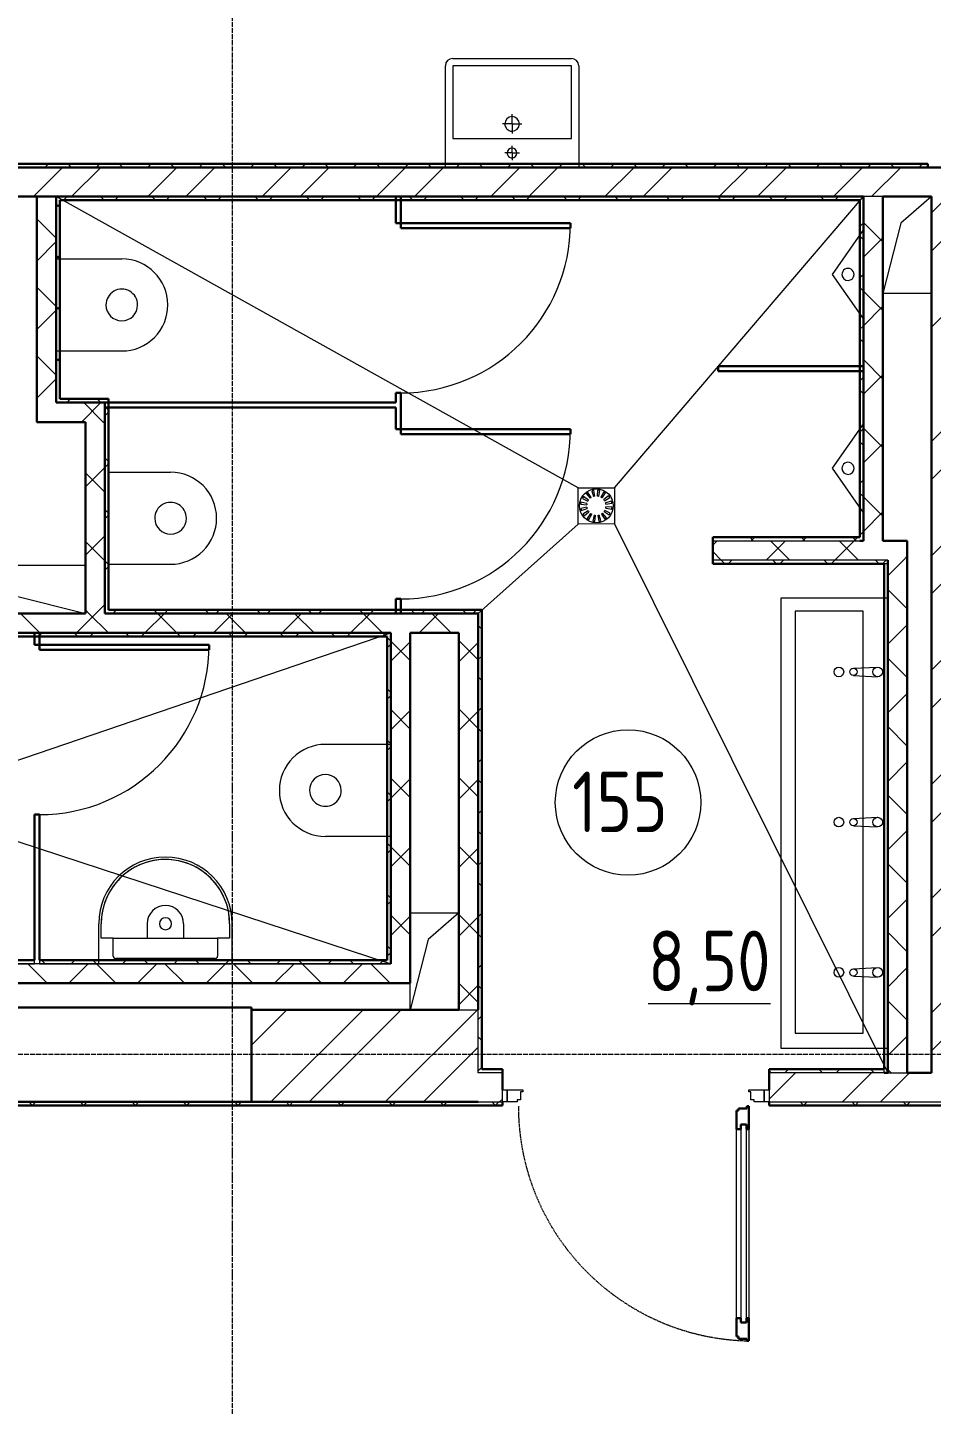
# Model space of a CAD drawing. Header units: millimetres. Extents: x -695119 to 412940, y -249585 to 622758.
# Drawn here: x 159020 to 162748, y -59814 to -54133 of the extents above; entities that cross this region are included whole.
import ezdxf

# ---------------------------------------------------------------- set-up
doc = ezdxf.new("R2010")
doc.units = ezdxf.units.MM
doc.linetypes.add('ADSK_Линия сетки', pattern=[25, 20, -2.5, 0, -2.5])
doc.linetypes.add('ADSK_Штриховая_ш2 п1_5', pattern=[4.5, 3, -1.5])
for name, color, linetype, lineweight in [('Двери', 8, 'Continuous', 9), ('Каркас_Импост', 8, 'Continuous', 9), ('Линии', 7, 'Continuous', 9), ('Марки помещений', 8, 'Continuous', 20), ('Монтажный зазор', 8, 'Continuous', 9), ('Оси', 252, 'Continuous', 9), ('Остекление', 8, 'Continuous', 9), ('Открывание', 8, 'ADSK_Штриховая_ш2 п1_5', 9), ('Панель', 252, 'Continuous', 30), ('Перекрытия', 7, 'Continuous', 18), ('Сантехнические приборы', 8, 'Continuous', 18), ('Стены разрез', 7, 'Continuous', 30), ('Стены штриховка', 7, 'Continuous', 9), ('Элементы узлов', 8, 'Continuous', 18)]:
    doc.layers.add(name, color=color, linetype=linetype, lineweight=lineweight)
doc.styles.add('GOST 2.304 type A_1', font='', dxfattribs={"height": 350})
doc.styles.get('GOST 2.304 type A_1').set_extended_font_data('GOST 2.304 type A')

# ---------------------------------------------------------------- blocks, each defined once
blk = doc.blocks.new('1 этаж')
at = {"color": 251, "lineweight": 18, "true_color": 0x636466}
for p, q in [((-12070.8, -136007.4), (-12197.4, -136116.9)), ((-12197.4, -136116.9), (-12270.8, -136407.4)), ((-12070.8, -136407.4), (-12270.8, -136407.4)), ((-15959.7, -137527.4), (-15560.8, -137527.4)), ((-15850.2, -137654), (-15560.8, -137727.1)), ((-14220.8, -138962.4), (-14020.8, -138962.4)), ((-14020.8, -138962.4), (-14147.4, -139071.9)), ((-14147.4, -139071.9), (-14220.8, -139362.4)), ((-14220.8, -139362.4), (-14220.8, -139252.4))]:
    blk.add_line(p, q, dxfattribs=at)
at = {"layer": 'Двери', "color": 251, "true_color": 0x636466}
for centre in [(-14259.7, -136117.4), (-14259.7, -136967.4), (-15750.8, -137857.4)]:
    blk.add_arc(centre, 700, 270, 0, dxfattribs=at)
at = {"layer": 'Каркас_Импост', "color": 251, "true_color": 0x636466}
for p, q in [((-13820.8, -139692.4), (-13756.8, -139692.4)), ((-13820.8, -139742.4), (-13820.8, -139692.4)), ((-13756.8, -139692.4), (-13756.8, -139700.4)), ((-12824.8, -139692.4), (-12760.8, -139692.4)), ((-12824.8, -139700.4), (-12824.8, -139692.4)), ((-12760.8, -139692.4), (-12760.8, -139742.4)), ((-13779.8, -139742.4), (-13820.8, -139742.4)), ((-13779.8, -139734.4), (-13779.8, -139742.4)), ((-13765.8, -139734.4), (-13779.8, -139734.4)), ((-13765.8, -139700.4), (-13765.8, -139734.4)), ((-13756.8, -139700.4), (-13765.8, -139700.4)), ((-12815.8, -139700.4), (-12824.8, -139700.4)), ((-12815.8, -139734.4), (-12815.8, -139700.4)), ((-12801.8, -139734.4), (-12815.8, -139734.4)), ((-12801.8, -139742.4), (-12801.8, -139734.4)), ((-12760.8, -139742.4), (-12801.8, -139742.4))]:
    blk.add_line(p, q, dxfattribs=at)
at = {"layer": 'Линии', "color": 251, "true_color": 0x636466}
for p, q in [((-13528.7, -137208.5), (-15680.8, -136007.4)), ((-13378.7, -137208.5), (-12350.8, -136007.4)), ((-13528.7, -137208.5), (-13378.7, -137208.5)), ((-13527.7, -137358.5), (-13528.7, -137208.5)), ((-13485.4, -137259.3), (-13506.2, -137245.3)), ((-13494.6, -137232.8), (-13478.4, -137251.9)), ((-13473.9, -137248.7), (-13487.7, -137227.9)), ((-13472.2, -137220.8), (-13464.6, -137244.6)), ((-13459.2, -137243.4), (-13464, -137218.9)), ((-13449.1, -137243.2), (-13447, -137218.2)), ((-13443.6, -137244.1), (-13438.7, -137219.6)), ((-13422.7, -137225.5), (-13434.2, -137247.8)), ((-13429.5, -137250.7), (-13415.6, -137230)), ((-13403.1, -137241.6), (-13422.1, -137257.7)), ((-13419, -137262.2), (-13398.1, -137248.4)), ((-13378.7, -137208.5), (-13377.7, -137357.4)), ((-13517.9, -137276.7), (-13493, -137278.8)), ((-13492.7, -137289), (-13517.3, -137293.8)), ((-13492, -137273.4), (-13516.6, -137268.4)), ((-13515.4, -137302), (-13491.5, -137294.4)), ((-13510.6, -137252.4), (-13488.4, -137263.9)), ((-13487.4, -137303.7), (-13508.3, -137317.5)), ((-13503.3, -137324.3), (-13484.3, -137308.2)), ((-13421, -137306.6), (-13400.2, -137320.6)), ((-13395.8, -137313.4), (-13418, -137302)), ((-13391, -137263.9), (-13414.9, -137271.5)), ((-13414.4, -137292.5), (-13389.8, -137297.5)), ((-13413.7, -137276.9), (-13389.1, -137272.1)), ((-13388.5, -137289.2), (-13413.4, -137287.1)), ((-13940.8, -137727.4), (-13527.7, -137358.5)), ((-13377.7, -137357.4), (-13527.7, -137358.5)), ((-13476.9, -137315.2), (-13490.9, -137335.9)), ((-13483.7, -137340.3), (-13472.2, -137318.1)), ((-13462.8, -137321.8), (-13467.7, -137346.3)), ((-13459.4, -137347.6), (-13457.3, -137322.7)), ((-13447.2, -137322.5), (-13442.4, -137347)), ((-13434.2, -137345.1), (-13441.8, -137321.3)), ((-13432.5, -137317.2), (-13418.7, -137338)), ((-13411.8, -137333.1), (-13428, -137314)), ((-13377.7, -137357.4), (-12250.8, -139622.4)), ((-12690.8, -139522.4), (-12690.8, -137662.4)), ((-12690.8, -137662.4), (-12250.8, -137662.4)), ((-12250.8, -139522.4), (-12250.8, -137662.4)), ((-12632.8, -137718.3), (-12632.8, -139458.3)), ((-12352.8, -137718.3), (-12632.8, -137718.3)), ((-12352.8, -139458.3), (-12352.8, -137718.3)), ((-16119.3, -138428.7), (-14300.8, -137807.4)), ((-12392.8, -137953.3), (-12293.8, -137948.3)), ((-12392.8, -137983.3), (-12293.8, -137988.3)), ((-16118.3, -138577.6), (-14300.8, -139172.4)), ((-12392.8, -138573.3), (-12293.8, -138568.3)), ((-12392.8, -138603.3), (-12293.8, -138608.3)), ((-12392.8, -139193.3), (-12293.8, -139188.3)), ((-12392.8, -139223.3), (-12293.8, -139228.3)), ((-12632.8, -139458.3), (-12352.8, -139458.3)), ((-12250.8, -139522.4), (-12690.8, -139522.4))]:
    blk.add_line(p, q, dxfattribs=at)
for centre, radius in [((-13453.2, -137282.9), 70), ((-12452.8, -137968.3), 20), ((-12392.8, -137968.3), 15), ((-12292.8, -137968.3), 20), ((-12452.8, -138588.3), 20), ((-12392.8, -138588.3), 15), ((-12292.8, -138588.3), 20), ((-12452.8, -139208.3), 20), ((-12392.8, -139208.3), 15), ((-12292.8, -139208.3), 20)]:
    blk.add_circle(centre, radius, dxfattribs=at)
for radius, start, end in [(65, 144.6049, 152.0151), (65, 122.1049, 129.5151), (40, 121.1759, 129.068), (65, 99.6049, 107.0151), (40, 98.6759, 106.568), (40, 76.1759, 84.068), (65, 77.1049, 84.5151), (40, 53.6759, 61.568), (65, 54.6049, 62.0151), (65, 32.1049, 39.5151), (65, 167.1049, 174.5151), (65, 189.6049, 197.0151), (40, 166.1759, 174.068), (40, 188.6759, 196.568), (40, 143.6759, 151.568), (40, 211.1759, 219.068), (40, 31.1759, 39.068), (40, 323.6759, 331.568), (40, 8.6759, 16.568), (40, 346.1759, 354.068), (65, 9.6049, 17.0151), (65, 347.1049, 354.5151), (65, 212.1049, 219.5151), (65, 234.6049, 242.0151), (40, 233.6759, 241.568), (65, 257.1049, 264.5151), (40, 256.1759, 264.068), (40, 278.6759, 286.568), (65, 279.6049, 287.0151), (40, 301.1759, 309.068), (65, 302.1049, 309.5151), (65, 324.6049, 332.0151)]:
    blk.add_arc((-13453.2, -137282.9), radius, start, end, dxfattribs=at)
at = {"layer": 'Марки помещений', "color": 251, "true_color": 0x636466}
blk.add_circle((-13322.5, -138507.3), 300, dxfattribs=at)
at = {"layer": 'Монтажный зазор', "color": 251, "true_color": 0x636466}
for p, q in [((-13840.8, -139692.4), (-13820.8, -139692.4)), ((-13840.8, -139742.4), (-13840.8, -139692.4)), ((-13820.8, -139692.4), (-13820.8, -139742.4)), ((-12760.8, -139692.4), (-12740.8, -139692.4)), ((-12760.8, -139742.4), (-12760.8, -139692.4)), ((-12740.8, -139692.4), (-12740.8, -139742.4)), ((-13820.8, -139742.4), (-13840.8, -139742.4)), ((-12740.8, -139742.4), (-12760.8, -139742.4))]:
    blk.add_line(p, q, dxfattribs=at)
at = {"layer": 'Оси', "color": 251, "linetype": 'ADSK_Линия сетки', "true_color": 0x636466}
for p, q in [((-14955.8, -131547.4), (-14955.8, -159673.1)), ((4311.5, -139547.4), (-72628.1, -139547.4))]:
    blk.add_line(p, q, dxfattribs=at)
at = {"layer": 'Остекление', "color": 251, "true_color": 0x636466}
for p, q in [((-12857.8, -139836.4), (-12857.8, -140652.4)), ((-12833.8, -139836.4), (-12857.8, -139836.4)), ((-12833.8, -140652.4), (-12833.8, -139836.4)), ((-12857.8, -140652.4), (-12833.8, -140652.4))]:
    blk.add_line(p, q, dxfattribs=at)
at = {"layer": 'Открывание', "color": 251, "true_color": 0x636466}
blk.add_arc((-12806.8, -139760.4), 968, 180, 268.9345, dxfattribs=at)
at = {"layer": 'Панель', "color": 251, "true_color": 0x636466}
for p, q in [((-14259.7, -136117.4), (-13559.7, -136117.4)), ((-14259.7, -136137.4), (-14259.7, -136117.4)), ((-13559.7, -136137.4), (-14259.7, -136137.4)), ((-13559.7, -136117.4), (-13559.7, -136137.4)), ((-14259.7, -136967.4), (-13559.7, -136967.4)), ((-14259.7, -136987.4), (-14259.7, -136967.4)), ((-13559.7, -136967.4), (-13559.7, -136987.4)), ((-13559.7, -136987.4), (-14259.7, -136987.4)), ((-15750.8, -137857.4), (-15050.8, -137857.4)), ((-15750.8, -137877.4), (-15750.8, -137857.4)), ((-15050.8, -137857.4), (-15050.8, -137877.4)), ((-15050.8, -137877.4), (-15750.8, -137877.4)), ((-12874.8, -139778.4), (-12866.8, -139778.4)), ((-12874.8, -139854.4), (-12874.8, -139778.4)), ((-12866.8, -139778.4), (-12866.8, -139769.4)), ((-12866.8, -139769.4), (-12832.8, -139769.4)), ((-12832.8, -139760.4), (-12824.8, -139760.4)), ((-12832.8, -139769.4), (-12832.8, -139760.4)), ((-12824.8, -139760.4), (-12824.8, -139854.4)), ((-12874.8, -139854.4), (-12857.8, -139854.4)), ((-12857.8, -139854.4), (-12857.8, -139836.4)), ((-12857.8, -139836.4), (-12833.8, -139836.4)), ((-12833.8, -139836.4), (-12833.8, -139854.4)), ((-12833.8, -139854.4), (-12824.8, -139854.4)), ((-12874.8, -140710.4), (-12874.8, -140634.4)), ((-12874.8, -140634.4), (-12857.8, -140634.4)), ((-12857.8, -140634.4), (-12857.8, -140652.4)), ((-12857.8, -140652.4), (-12833.8, -140652.4)), ((-12833.8, -140634.4), (-12824.8, -140634.4)), ((-12833.8, -140652.4), (-12833.8, -140634.4)), ((-12824.8, -140634.4), (-12824.8, -140728.4)), ((-12866.8, -140710.4), (-12874.8, -140710.4)), ((-12866.8, -140719.4), (-12866.8, -140710.4)), ((-12832.8, -140719.4), (-12866.8, -140719.4)), ((-12832.8, -140728.4), (-12832.8, -140719.4)), ((-12824.8, -140728.4), (-12832.8, -140728.4))]:
    blk.add_line(p, q, dxfattribs=at)
at = {"layer": 'Панель', "color": 251, "lineweight": 9, "true_color": 0x636466}
for p, q in [((-12874.8, -140634.4), (-12874.8, -139854.4)), ((-12824.8, -139854.4), (-12824.8, -140634.4))]:
    blk.add_line(p, q, dxfattribs=at)
at = {"layer": 'Перекрытия', "color": 251, "true_color": 0x636466}
for p, q in [((-12070.8, -136407.4), (-12270.8, -136407.4)), ((-15959.7, -137527.4), (-15560.8, -137527.4)), ((-14220.8, -138962.4), (-14020.8, -138962.4)), ((-14220.8, -139362.4), (-14220.8, -139252.4))]:
    blk.add_line(p, q, dxfattribs=at)
at = {"layer": 'Сантехнические приборы', "color": 251, "true_color": 0x636466}
for p, q in [((-12350.8, -136143.4), (-12480.3, -136328.4)), ((-15680.8, -136264.4), (-15410.8, -136264.4)), ((-12480.3, -136328.4), (-12350.8, -136513.4)), ((-15680.8, -136644.4), (-15410.8, -136644.4)), ((-12350.8, -136943.4), (-12480.3, -137128.4)), ((-12480.3, -137128.4), (-12350.8, -137313.4)), ((-15465.8, -137144.4), (-15209.7, -137144.4)), ((-15465.8, -137524.4), (-15209.7, -137524.4)), ((-14300.8, -138267.4), (-14570.8, -138267.4)), ((-14300.8, -138647.4), (-14570.8, -138647.4)), ((-15505.8, -139172.4), (-15505.8, -139007.4)), ((-15495.8, -139067.4), (-15495.8, -139007.4)), ((-15305.8, -139007.4), (-15305.8, -139067.4)), ((-15155.8, -139007.4), (-15155.8, -139067.4)), ((-14965.8, -139007.4), (-14965.8, -139067.4)), ((-14955.8, -139172.4), (-14955.8, -139007.4)), ((-15445.8, -139067.4), (-15495.8, -139067.4)), ((-15445.8, -139141.1), (-15445.8, -139067.4)), ((-15445.8, -139067.4), (-15435.8, -139067.4)), ((-15435.8, -139067.4), (-15025.8, -139067.4)), ((-15025.8, -139067.4), (-15015.8, -139067.4)), ((-14965.8, -139067.4), (-15015.8, -139067.4)), ((-15015.8, -139067.4), (-15015.8, -139141.1)), ((-15025.8, -139151.1), (-15435.8, -139151.1))]:
    blk.add_line(p, q, dxfattribs=at)
at = {"layer": 'Сантехнические приборы', "color": 251, "true_color": 0x636466, "flags": 128}
for points in [[(-14965.8, -139007.4), (-14966, -138996.8), (-14966.6, -138986.2), (-14967.7, -138975.6), (-14969.2, -138965.1), (-14971.1, -138954.7), (-14973.4, -138944.4), (-14976.1, -138934.1), (-14979.3, -138924), (-14982.8, -138914), (-14986.7, -138904.2), (-14991, -138894.5), (-14995.7, -138885), (-15000.8, -138875.7), (-15006.3, -138866.6), (-15012.1, -138857.7), (-15018.2, -138849.1), (-15024.7, -138840.7), (-15031.6, -138832.6), (-15038.7, -138824.8), (-15046.2, -138817.3), (-15053.9, -138810), (-15062, -138803.1), (-15070.3, -138796.5), (-15078.8, -138790.3), (-15087.6, -138784.4), (-15096.7, -138778.8), (-15105.9, -138773.6), (-15115.3, -138768.8), (-15125, -138764.4), (-15134.8, -138760.4), (-15144.7, -138756.7), (-15154.8, -138753.5), (-15165, -138750.7), (-15175.4, -138748.2), (-15185.8, -138746.2), (-15196.2, -138744.6), (-15206.8, -138743.5), (-15217.3, -138742.7), (-15227.9, -138742.4), (-15238.5, -138742.5), (-15249.1, -138743), (-15259.7, -138743.9), (-15270.2, -138745.3), (-15280.6, -138747.1), (-15291, -138749.3), (-15301.3, -138751.9), (-15311.4, -138754.9), (-15321.5, -138758.4), (-15331.4, -138762.2), (-15341.1, -138766.4), (-15350.6, -138771), (-15360, -138776), (-15369.1, -138781.3), (-15378.1, -138787), (-15386.8, -138793.1), (-15395.2, -138799.5), (-15403.4, -138806.3), (-15411.3, -138813.3), (-15418.9, -138820.7), (-15426.2, -138828.4), (-15433.2, -138836.3), (-15439.9, -138844.6), (-15446.2, -138853), (-15452.2, -138861.8), (-15457.9, -138870.8), (-15463.2, -138879.9), (-15468.1, -138889.3), (-15472.6, -138898.9), (-15476.7, -138908.7), (-15480.5, -138918.6), (-15483.8, -138928.7), (-15486.8, -138938.8), (-15489.3, -138949.1), (-15491.4, -138959.5), (-15493.1, -138970), (-15494.4, -138980.5), (-15495.3, -138991.1), (-15495.7, -139001.6), (-15495.8, -139007.4)], [(-15445.8, -139141.1), (-15445.8, -139141.5), (-15445.8, -139141.9), (-15445.7, -139142.3), (-15445.7, -139142.7), (-15445.6, -139143.1), (-15445.5, -139143.5), (-15445.4, -139143.9), (-15445.3, -139144.2), (-15445.2, -139144.6), (-15445, -139145), (-15444.8, -139145.4), (-15444.7, -139145.7), (-15444.5, -139146.1), (-15444.3, -139146.4), (-15444.1, -139146.7), (-15443.8, -139147.1), (-15443.6, -139147.4), (-15443.3, -139147.7), (-15443, -139148), (-15442.8, -139148.3), (-15442.5, -139148.5), (-15442.2, -139148.8), (-15441.9, -139149.1), (-15441.5, -139149.3), (-15441.2, -139149.5), (-15440.9, -139149.7), (-15440.5, -139149.9), (-15440.2, -139150.1), (-15439.8, -139150.3), (-15439.4, -139150.4), (-15439, -139150.6), (-15438.7, -139150.7), (-15438.3, -139150.8), (-15437.9, -139150.9), (-15437.5, -139151), (-15437.1, -139151), (-15436.7, -139151.1), (-15436.3, -139151.1), (-15435.9, -139151.1), (-15435.8, -139151.1)], [(-15025.8, -139151.1), (-15025.4, -139151.1), (-15025, -139151.1), (-15024.6, -139151), (-15024.2, -139151), (-15023.8, -139150.9), (-15023.4, -139150.8), (-15023, -139150.7), (-15022.7, -139150.6), (-15022.3, -139150.5), (-15021.9, -139150.3), (-15021.5, -139150.1), (-15021.2, -139150), (-15020.8, -139149.8), (-15020.5, -139149.6), (-15020.2, -139149.4), (-15019.8, -139149.1), (-15019.5, -139148.9), (-15019.2, -139148.6), (-15018.9, -139148.3), (-15018.6, -139148.1), (-15018.4, -139147.8), (-15018.1, -139147.5), (-15017.8, -139147.2), (-15017.6, -139146.8), (-15017.4, -139146.5), (-15017.2, -139146.2), (-15017, -139145.8), (-15016.8, -139145.5), (-15016.6, -139145.1), (-15016.5, -139144.7), (-15016.3, -139144.3), (-15016.2, -139144), (-15016.1, -139143.6), (-15016, -139143.2), (-15015.9, -139142.8), (-15015.9, -139142.4), (-15015.8, -139142), (-15015.8, -139141.6), (-15015.8, -139141.2), (-15015.8, -139141.1)]]:
    blk.add_lwpolyline(points, dxfattribs=at)
at = {"layer": 'Сантехнические приборы', "color": 251, "true_color": 0x636466}
for centre, radius, start, end in [((-15410.8, -136454.4), 190, 0.0711, 90), ((-12414.9, -136328.4), 25, 359.5033, 182.232), ((-12414.9, -136328.4), 25, 182.232, 359.5033), ((-15410.8, -136454.4), 65.4, 0.0777, 180.3183), ((-15410.8, -136454.4), 65.4, 180.3183, 0.0777), ((-15410.8, -136454.4), 190, 270, 0.0711), ((-12414.9, -137128.4), 25, 359.5033, 182.232), ((-12414.9, -137128.4), 25, 182.232, 359.5033), ((-15209.7, -137334.4), 190, 0.0711, 90), ((-15209.7, -137334.4), 65.4, 0.0777, 180.3183), ((-15209.7, -137334.4), 65.4, 180.3183, 0.0777), ((-15209.7, -137334.4), 190, 270, 0.0711), ((-14570.8, -138457.4), 190, 90, 180.0711), ((-14570.8, -138457.4), 65.4, 0.3183, 180.0777), ((-14570.8, -138457.4), 190, 180.0711, 270), ((-14570.8, -138457.4), 65.4, 180.0777, 0.3183), ((-15230.8, -139007.4), 275, 0, 180), ((-15230.8, -139007.4), 265, 0, 180), ((-15230.8, -139007.4), 75, 0, 180), ((-15230.8, -139007.4), 25, 0, 180), ((-15230.8, -139007.4), 25, 180, 0), ((-15435.8, -139141.1), 10, 180, 270), ((-15025.8, -139141.1), 10, 270, 0)]:
    blk.add_arc(centre, radius, start, end, dxfattribs=at)
at = {"layer": 'Стены разрез', "color": 251, "true_color": 0x636466}
for p, q in [((-17310.8, -135887.4), (-12000.8, -135887.4)), ((-12085.8, -135872.4), (-17295.8, -135872.4)), ((-12085.8, -135887.4), (-12085.8, -135872.4)), ((-12350.8, -136007.4), (-17760.8, -136007.4)), ((-15760.8, -136007.4), (-15760.8, -136937.4)), ((-15680.8, -136857.4), (-15680.8, -136007.4)), ((-15665.8, -136842.4), (-15665.8, -136022.4)), ((-15665.8, -136022.4), (-12365.8, -136022.4)), ((-14279.7, -136007.4), (-14279.7, -136117.4)), ((-14259.7, -136117.4), (-14259.7, -136007.4)), ((-12365.8, -136022.4), (-12365.8, -137412.4)), ((-12350.8, -137427.4), (-12350.8, -136007.4)), ((-12270.8, -136007.4), (-12070.8, -136007.4)), ((-12270.8, -137427.4), (-12270.8, -136007.4)), ((-12070.8, -136007.4), (-12070.8, -139622.4)), ((-14279.7, -136117.4), (-14259.7, -136117.4)), ((-12350.8, -136707.4), (-12950.8, -136707.4)), ((-12950.8, -136707.4), (-12950.8, -136727.4)), ((-12950.8, -136727.4), (-12350.8, -136727.4)), ((-15465.8, -136842.4), (-15665.8, -136842.4)), ((-15465.8, -137712.4), (-15465.8, -136842.4)), ((-14279.7, -136817.4), (-14279.7, -136857.4)), ((-14259.7, -136817.4), (-14279.7, -136817.4)), ((-14259.7, -136967.4), (-14259.7, -136817.4)), ((-15680.8, -136857.4), (-14279.7, -136857.4)), ((-15480.8, -137727.4), (-15480.8, -136857.4)), ((-15480.8, -136877.4), (-14279.7, -136877.4)), ((-14279.7, -136877.4), (-14279.7, -136967.4)), ((-15760.8, -136937.4), (-15560.8, -136937.4)), ((-15560.8, -136937.4), (-15560.8, -137727.4)), ((-14279.7, -136967.4), (-14259.7, -136967.4)), ((-12973.3, -137412.4), (-12973.3, -137522.4)), ((-12365.8, -137412.4), (-12973.3, -137412.4)), ((-12350.8, -137427.4), (-12365.8, -137427.4)), ((-12170.8, -137427.4), (-12270.8, -137427.4)), ((-12170.8, -139622.4), (-12170.8, -137427.4)), ((-12973.3, -137522.4), (-12265.8, -137522.4)), ((-12265.8, -137522.4), (-12265.8, -139607.4)), ((-12250.8, -137507.4), (-12250.8, -139622.4)), ((-14279.7, -137667.4), (-14279.7, -137727.4)), ((-14259.7, -137667.4), (-14279.7, -137667.4)), ((-14259.7, -137727.4), (-14259.7, -137667.4)), ((-15560.8, -137727.4), (-15960.8, -137727.4)), ((-13940.8, -137727.4), (-15480.8, -137727.4)), ((-13925.8, -137712.4), (-15465.8, -137712.4)), ((-13940.8, -139362.4), (-13940.8, -137727.4)), ((-13925.8, -139607.4), (-13925.8, -137712.4)), ((-14300.8, -137807.4), (-16140.8, -137807.4)), ((-15770.8, -137807.4), (-15770.8, -137857.4)), ((-15750.8, -137857.4), (-15750.8, -137807.4)), ((-14300.8, -139172.4), (-14300.8, -137807.4)), ((-14220.8, -137807.4), (-14020.8, -137807.4)), ((-14220.8, -139252.4), (-14220.8, -137807.4)), ((-14020.8, -137807.4), (-14020.8, -139362.4)), ((-16055.8, -137822.4), (-14315.8, -137822.4)), ((-15770.8, -137857.4), (-15750.8, -137857.4)), ((-14315.8, -137822.4), (-14315.8, -139157.4)), ((-15770.8, -138557.4), (-15770.8, -139157.4)), ((-15750.8, -138557.4), (-15770.8, -138557.4)), ((-15750.8, -139157.4), (-15750.8, -138557.4)), ((-15770.8, -139157.4), (-16675.8, -139157.4)), ((-14315.8, -139157.4), (-15750.8, -139157.4)), ((-16580.8, -139252.4), (-14220.8, -139252.4)), ((-16660.8, -139352.4), (-14875.8, -139352.4)), ((-14875.8, -139352.4), (-14875.8, -139742.4)), ((-14020.8, -139362.4), (-14875.8, -139362.4)), ((-13840.8, -139607.4), (-13925.8, -139607.4)), ((-13840.8, -139692.4), (-13840.8, -139607.4)), ((-12740.8, -139607.4), (-12740.8, -139692.4)), ((-12265.8, -139607.4), (-12740.8, -139607.4)), ((-12250.8, -139622.4), (-12265.8, -139622.4)), ((-12070.8, -139622.4), (-12170.8, -139622.4)), ((-16085.8, -139742.4), (-13940.8, -139742.4)), ((-13840.8, -139757.4), (-13840.8, -139742.4)), ((-12740.8, -139742.4), (-12740.8, -139757.4)), ((-16660.8, -139757.4), (-13840.8, -139757.4)), ((-12740.8, -139757.4), (-11520.8, -139757.4))]:
    blk.add_line(p, q, dxfattribs=at)
at = {"layer": 'Стены разрез', "color": 251, "linetype": 'Continuous', "lineweight": 9, "true_color": 0x636466}
for p, q in [((-15774.9, -136007.4), (-15654.9, -135887.4)), ((-15728.6, -135887.4), (-15713.6, -135872.4)), ((-15618.4, -135887.4), (-15633.4, -135872.4)), ((-15617.8, -136007.4), (-15497.8, -135887.4)), ((-15516.5, -135887.4), (-15501.5, -135872.4)), ((-15406.3, -135887.4), (-15421.3, -135872.4)), ((-15304.4, -135887.4), (-15289.4, -135872.4)), ((-15303.5, -136007.4), (-15183.5, -135887.4)), ((-15194.2, -135887.4), (-15209.2, -135872.4)), ((-15146.3, -136007.4), (-15026.3, -135887.4)), ((-15092.2, -135887.4), (-15077.2, -135872.4)), ((-14982, -135887.4), (-14997, -135872.4)), ((-14880.1, -135887.4), (-14865.1, -135872.4)), ((-14832, -136007.4), (-14712, -135887.4)), ((-14769.9, -135887.4), (-14784.9, -135872.4)), ((-14674.8, -136007.4), (-14554.8, -135887.4)), ((-14668, -135887.4), (-14653, -135872.4)), ((-14557.8, -135887.4), (-14572.8, -135872.4)), ((-14455.8, -135887.4), (-14440.8, -135872.4)), ((-14345.6, -135887.4), (-14360.6, -135872.4)), ((-14360.5, -136007.4), (-14240.5, -135887.4)), ((-14243.7, -135887.4), (-14228.7, -135872.4)), ((-14203.4, -136007.4), (-14083.4, -135887.4)), ((-14133.5, -135887.4), (-14148.5, -135872.4)), ((-14031.6, -135887.4), (-14016.6, -135872.4)), ((-13921.4, -135887.4), (-13936.4, -135872.4)), ((-13889.1, -136007.4), (-13769.1, -135887.4)), ((-13819.4, -135887.4), (-13804.4, -135872.4)), ((-13731.9, -136007.4), (-13611.9, -135887.4)), ((-13709.2, -135887.4), (-13724.2, -135872.4)), ((-13607.3, -135887.4), (-13592.3, -135872.4)), ((-13497.1, -135887.4), (-13512.1, -135872.4)), ((-13417.6, -136007.4), (-13297.6, -135887.4)), ((-13395.2, -135887.4), (-13380.2, -135872.4)), ((-13285, -135887.4), (-13300, -135872.4)), ((-13260.4, -136007.4), (-13140.4, -135887.4)), ((-13183.1, -135887.4), (-13168.1, -135872.4)), ((-13072.8, -135887.4), (-13087.8, -135872.4)), ((-12970.9, -135887.4), (-12955.9, -135872.4)), ((-12946.1, -136007.4), (-12826.1, -135887.4)), ((-12860.7, -135887.4), (-12875.7, -135872.4)), ((-12789, -136007.4), (-12669, -135887.4)), ((-12758.8, -135887.4), (-12743.8, -135872.4)), ((-12648.6, -135887.4), (-12663.6, -135872.4)), ((-12546.7, -135887.4), (-12531.7, -135872.4)), ((-12474.7, -136007.4), (-12354.7, -135887.4)), ((-12436.4, -135887.4), (-12451.4, -135872.4)), ((-12334.5, -135887.4), (-12319.5, -135872.4)), ((-12317.5, -136007.4), (-12197.5, -135887.4)), ((-12224.3, -135887.4), (-12239.3, -135872.4)), ((-12122.4, -135887.4), (-12107.4, -135872.4)), ((-12070.8, -136075), (-11950.8, -135955)), ((-15680.8, -136051.7), (-15665.8, -136036.7)), ((-15665.8, -136052.1), (-15680.8, -136037.1)), ((-15651.5, -136022.4), (-15636.5, -136007.4)), ((-15483.4, -136022.4), (-15498.4, -136007.4)), ((-15439.4, -136022.4), (-15424.4, -136007.4)), ((-15271.3, -136022.4), (-15286.3, -136007.4)), ((-15227.2, -136022.4), (-15212.2, -136007.4)), ((-15059.2, -136022.4), (-15074.2, -136007.4)), ((-15015.1, -136022.4), (-15000.1, -136007.4)), ((-14847, -136022.4), (-14862, -136007.4)), ((-14803, -136022.4), (-14788, -136007.4)), ((-14634.9, -136022.4), (-14649.9, -136007.4)), ((-14590.8, -136022.4), (-14575.8, -136007.4)), ((-14422.8, -136022.4), (-14437.8, -136007.4)), ((-14378.7, -136022.4), (-14363.7, -136007.4)), ((-14210.6, -136022.4), (-14225.6, -136007.4)), ((-14166.6, -136022.4), (-14151.6, -136007.4)), ((-13998.5, -136022.4), (-14013.5, -136007.4)), ((-13954.4, -136022.4), (-13939.4, -136007.4)), ((-13786.4, -136022.4), (-13801.4, -136007.4)), ((-13742.3, -136022.4), (-13727.3, -136007.4)), ((-13574.2, -136022.4), (-13589.2, -136007.4)), ((-13530.2, -136022.4), (-13515.2, -136007.4)), ((-13362.1, -136022.4), (-13377.1, -136007.4)), ((-13318.1, -136022.4), (-13303.1, -136007.4)), ((-13150, -136022.4), (-13165, -136007.4)), ((-13105.9, -136022.4), (-13090.9, -136007.4)), ((-12937.8, -136022.4), (-12952.8, -136007.4)), ((-12893.8, -136022.4), (-12878.8, -136007.4)), ((-12725.7, -136022.4), (-12740.7, -136007.4)), ((-12681.7, -136022.4), (-12666.7, -136007.4)), ((-12513.6, -136022.4), (-12528.6, -136007.4)), ((-12469.5, -136022.4), (-12454.5, -136007.4)), ((-15680.8, -136178.5), (-15760.8, -136098.5)), ((-12270.8, -136194.4), (-12350.8, -136114.4)), ((-12070.8, -136232.1), (-11950.8, -136112.1)), ((-12365.8, -136130.8), (-12350.8, -136115.8)), ((-12350.8, -136185.1), (-12365.8, -136170.1)), ((-15760.8, -136273.1), (-15680.8, -136193.1)), ((-12350.8, -136257.2), (-12270.8, -136177.2)), ((-15680.8, -136263.8), (-15665.8, -136248.8)), ((-15665.8, -136264.2), (-15680.8, -136249.2)), ((-12365.8, -136342.9), (-12350.8, -136327.9)), ((-15680.8, -136461.4), (-15760.8, -136381.4)), ((-12350.8, -136397.3), (-12365.8, -136382.3)), ((-12270.8, -136477.3), (-12350.8, -136397.3)), ((-12070.8, -136546.4), (-11950.8, -136426.4)), ((-15760.8, -136555.9), (-15680.8, -136475.9)), ((-15680.8, -136475.9), (-15665.8, -136460.9)), ((-15665.8, -136476.4), (-15680.8, -136461.4)), ((-12350.8, -136540), (-12270.8, -136460)), ((-12365.8, -136555), (-12350.8, -136540)), ((-12350.8, -136609.4), (-12365.8, -136594.4)), ((-15680.8, -136744.2), (-15760.8, -136664.2)), ((-15680.8, -136688.1), (-15665.8, -136673.1)), ((-15665.8, -136688.5), (-15680.8, -136673.5)), ((-12270.8, -136760.1), (-12350.8, -136680.1)), ((-15760.8, -136838.8), (-15680.8, -136758.8)), ((-12365.8, -136767.2), (-12350.8, -136752.2)), ((-12350.8, -136822.9), (-12270.8, -136742.9)), ((-15638, -136857.4), (-15623, -136842.4)), ((-15496.9, -136857.4), (-15511.9, -136842.4)), ((-12350.8, -136821.5), (-12365.8, -136806.5)), ((-15576.6, -136937.4), (-15496.6, -136857.4)), ((-15487.7, -136937.4), (-15567.7, -136857.4)), ((-15465.8, -136888.5), (-15480.8, -136873.5)), ((-15480.8, -136912.3), (-15465.8, -136897.3)), ((-12070.8, -137017.9), (-11950.8, -136897.9)), ((-15480.8, -136944.2), (-15487.7, -136937.4)), ((-12365.8, -136979.3), (-12350.8, -136964.3)), ((-12270.8, -137042.9), (-12350.8, -136962.9)), ((-12350.8, -137033.7), (-12365.8, -137018.7)), ((-12350.8, -137105.7), (-12270.8, -137025.7)), ((-12070.8, -137175), (-11950.8, -137055)), ((-15560.8, -137204.5), (-15480.8, -137124.5)), ((-15465.8, -137100.6), (-15480.8, -137085.6)), ((-15480.8, -137124.5), (-15465.8, -137109.5)), ((-15480.8, -137227.1), (-15560.8, -137147.1)), ((-12365.8, -137191.4), (-12350.8, -137176.4)), ((-12350.8, -137245.8), (-12365.8, -137230.8)), ((-12270.8, -137325.8), (-12350.8, -137245.8)), ((-15465.8, -137312.8), (-15480.8, -137297.8)), ((-15480.8, -137336.6), (-15465.8, -137321.6)), ((-12350.8, -137388.6), (-12270.8, -137308.6)), ((-15560.8, -137487.3), (-15480.8, -137407.3)), ((-12805.6, -137427.4), (-12820.6, -137412.4)), ((-12813.9, -137427.4), (-12798.9, -137412.4)), ((-12593.5, -137427.4), (-12608.5, -137412.4)), ((-12601.7, -137427.4), (-12586.7, -137412.4)), ((-12381.4, -137427.4), (-12396.4, -137412.4)), ((-12389.6, -137427.4), (-12374.6, -137412.4)), ((-12365.8, -137403.6), (-12350.8, -137388.6)), ((-12070.8, -137489.3), (-11950.8, -137369.3)), ((-15480.8, -137509.9), (-15560.8, -137429.9)), ((-12973.3, -137445.4), (-12955.3, -137427.4)), ((-12937.8, -137507.4), (-12973.3, -137471.8)), ((-12752.4, -137507.4), (-12672.4, -137427.4)), ((-12654.9, -137507.4), (-12734.9, -137427.4)), ((-12469.6, -137507.4), (-12389.6, -137427.4)), ((-12372.1, -137507.4), (-12452.1, -137427.4)), ((-15465.8, -137524.9), (-15480.8, -137509.9)), ((-15480.8, -137548.7), (-15465.8, -137533.7)), ((-12922.8, -137522.4), (-12937.8, -137507.4)), ((-12908.9, -137522.4), (-12893.9, -137507.4)), ((-12710.6, -137522.4), (-12725.6, -137507.4)), ((-12696.7, -137522.4), (-12681.7, -137507.4)), ((-12498.5, -137522.4), (-12513.5, -137507.4)), ((-12484.6, -137522.4), (-12469.6, -137507.4)), ((-12286.4, -137522.4), (-12301.4, -137507.4)), ((-12272.5, -137522.4), (-12257.5, -137507.4)), ((-12250.8, -137571.4), (-12186.8, -137507.4)), ((-12186.8, -137507.4), (-12170.8, -137491.4)), ((-12070.8, -137646.5), (-11950.8, -137526.5)), ((-12170.8, -137708.6), (-12250.8, -137628.6)), ((-15518, -137727.4), (-15480.8, -137690.1)), ((-15749, -137807.4), (-15829, -137727.4)), ((-15598, -137807.4), (-15518, -137727.4)), ((-15546.2, -137727.4), (-15560.8, -137712.7)), ((-15466.2, -137807.4), (-15546.2, -137727.4)), ((-15475.5, -137727.4), (-15480.8, -137722)), ((-15447.3, -137727.4), (-15432.3, -137712.4)), ((-15315.2, -137807.4), (-15235.2, -137727.4)), ((-15263.3, -137727.4), (-15278.3, -137712.4)), ((-15183.3, -137807.4), (-15263.3, -137727.4)), ((-15235.2, -137727.4), (-15220.2, -137712.4)), ((-15051.2, -137727.4), (-15066.2, -137712.4)), ((-15032.3, -137807.4), (-14952.3, -137727.4)), ((-15023.1, -137727.4), (-15008.1, -137712.4)), ((-14900.5, -137807.4), (-14980.5, -137727.4)), ((-14839.1, -137727.4), (-14854.1, -137712.4)), ((-14810.9, -137727.4), (-14795.9, -137712.4)), ((-14749.5, -137807.4), (-14669.5, -137727.4)), ((-14617.7, -137807.4), (-14697.7, -137727.4)), ((-14626.9, -137727.4), (-14641.9, -137712.4)), ((-14598.8, -137727.4), (-14583.8, -137712.4)), ((-14466.7, -137807.4), (-14386.7, -137727.4)), ((-14414.8, -137727.4), (-14429.8, -137712.4)), ((-14334.8, -137807.4), (-14414.8, -137727.4)), ((-14386.7, -137727.4), (-14371.7, -137712.4)), ((-14202.7, -137727.4), (-14217.7, -137712.4)), ((-14183.8, -137807.4), (-14103.8, -137727.4)), ((-14174.5, -137727.4), (-14159.5, -137712.4)), ((-14052, -137807.4), (-14132, -137727.4)), ((-13990.5, -137727.4), (-14005.5, -137712.4)), ((-13962.4, -137727.4), (-13947.4, -137712.4)), ((-15754.4, -137822.4), (-15739.4, -137807.4)), ((-15592.6, -137822.4), (-15607.6, -137807.4)), ((-15542.3, -137822.4), (-15527.3, -137807.4)), ((-15380.5, -137822.4), (-15395.5, -137807.4)), ((-15330.2, -137822.4), (-15315.2, -137807.4)), ((-15168.3, -137822.4), (-15183.3, -137807.4)), ((-15118.1, -137822.4), (-15103.1, -137807.4)), ((-14956.2, -137822.4), (-14971.2, -137807.4)), ((-14905.9, -137822.4), (-14890.9, -137807.4)), ((-14744.1, -137822.4), (-14759.1, -137807.4)), ((-14693.8, -137822.4), (-14678.8, -137807.4)), ((-14531.9, -137822.4), (-14546.9, -137807.4)), ((-14481.7, -137822.4), (-14466.7, -137807.4)), ((-14319.8, -137822.4), (-14334.8, -137807.4)), ((-13925.8, -137792.1), (-13940.8, -137777.1)), ((-12250.8, -137854.3), (-12170.8, -137774.3)), ((-14300.8, -137841.4), (-14315.8, -137826.4)), ((-14315.8, -137868.6), (-14300.8, -137853.6)), ((-14220.8, -137921.4), (-14300.8, -137841.4)), ((-14300.8, -137924.4), (-14220.8, -137844.4)), ((-13940.8, -137918.5), (-14020.8, -137838.5)), ((-14020.8, -137927.2), (-13940.8, -137847.2)), ((-12070.8, -137960.8), (-11950.8, -137840.8)), ((-13940.8, -137917.9), (-13925.8, -137902.9)), ((-12170.8, -137991.5), (-12250.8, -137911.5)), ((-13925.8, -138004.2), (-13940.8, -137989.2)), ((-14300.8, -138053.5), (-14315.8, -138038.5)), ((-12070.8, -138118), (-11950.8, -137998)), ((-14315.8, -138080.8), (-14300.8, -138065.8)), ((-12250.8, -138137.1), (-12170.8, -138057.1)), ((-14220.8, -138204.2), (-14300.8, -138124.2)), ((-14300.8, -138207.2), (-14220.8, -138127.2)), ((-13940.8, -138201.4), (-14020.8, -138121.4)), ((-14020.8, -138210), (-13940.8, -138130)), ((-13940.8, -138130), (-13925.8, -138115)), ((-13925.8, -138216.4), (-13940.8, -138201.4)), ((-12170.8, -138274.3), (-12250.8, -138194.3)), ((-14300.8, -138265.6), (-14315.8, -138250.6)), ((-14315.8, -138292.9), (-14300.8, -138277.9)), ((-13940.8, -138342.2), (-13925.8, -138327.2)), ((-12070.8, -138432.3), (-11950.8, -138312.3)), ((-12250.8, -138419.9), (-12170.8, -138339.9)), ((-14220.8, -138487.1), (-14300.8, -138407.1)), ((-14300.8, -138490), (-14220.8, -138410)), ((-13940.8, -138484.2), (-14020.8, -138404.2)), ((-14020.8, -138492.9), (-13940.8, -138412.9)), ((-13925.8, -138428.5), (-13940.8, -138413.5)), ((-14300.8, -138477.8), (-14315.8, -138462.8)), ((-14315.8, -138505), (-14300.8, -138490)), ((-12170.8, -138557.2), (-12250.8, -138477.2)), ((-12070.8, -138589.4), (-11950.8, -138469.4)), ((-13940.8, -138554.3), (-13925.8, -138539.3)), ((-13925.8, -138640.6), (-13940.8, -138625.6)), ((-12250.8, -138702.8), (-12170.8, -138622.8)), ((-14300.8, -138689.9), (-14315.8, -138674.9)), ((-14315.8, -138717.2), (-14300.8, -138702.2)), ((-14220.8, -138769.9), (-14300.8, -138689.9)), ((-14300.8, -138772.9), (-14220.8, -138692.9)), ((-13940.8, -138767.1), (-14020.8, -138687.1)), ((-14020.8, -138775.7), (-13940.8, -138695.7)), ((-13940.8, -138766.4), (-13925.8, -138751.4)), ((-12170.8, -138840), (-12250.8, -138760)), ((-12070.8, -138903.7), (-11950.8, -138783.7)), ((-13925.8, -138852.8), (-13940.8, -138837.8)), ((-14300.8, -138902), (-14315.8, -138887)), ((-14315.8, -138929.3), (-14300.8, -138914.3)), ((-12250.8, -138985.6), (-12170.8, -138905.6)), ((-12070.8, -139060.9), (-11950.8, -138940.9)), ((-14220.8, -139052.7), (-14300.8, -138972.7)), ((-14300.8, -139055.7), (-14220.8, -138975.7)), ((-13940.8, -139049.9), (-14020.8, -138969.9)), ((-14020.8, -139058.6), (-13940.8, -138978.6)), ((-13940.8, -138978.6), (-13925.8, -138963.6)), ((-13925.8, -139064.9), (-13940.8, -139049.9)), ((-12170.8, -139122.8), (-12250.8, -139042.8)), ((-14300.8, -139114.2), (-14315.8, -139099.2)), ((-15718.2, -139252.4), (-15798.2, -139172.4)), ((-15727.5, -139172.4), (-15742.5, -139157.4)), ((-15628.8, -139252.4), (-15548.8, -139172.4)), ((-15619.5, -139172.4), (-15604.5, -139157.4)), ((-15515.4, -139172.4), (-15530.4, -139157.4)), ((-15435.4, -139252.4), (-15515.4, -139172.4)), ((-15407.4, -139172.4), (-15392.4, -139157.4)), ((-15346, -139252.4), (-15266, -139172.4)), ((-15303.3, -139172.4), (-15318.3, -139157.4)), ((-15152.6, -139252.4), (-15232.6, -139172.4)), ((-15195.3, -139172.4), (-15180.3, -139157.4)), ((-15091.1, -139172.4), (-15106.1, -139157.4)), ((-15063.1, -139252.4), (-14983.1, -139172.4)), ((-14983.1, -139172.4), (-14968.1, -139157.4)), ((-14869.7, -139252.4), (-14949.7, -139172.4)), ((-14879, -139172.4), (-14894, -139157.4)), ((-14780.3, -139252.4), (-14700.3, -139172.4)), ((-14771, -139172.4), (-14756, -139157.4)), ((-14666.9, -139172.4), (-14681.9, -139157.4)), ((-14586.9, -139252.4), (-14666.9, -139172.4)), ((-14558.9, -139172.4), (-14543.9, -139157.4)), ((-14497.4, -139252.4), (-14417.4, -139172.4)), ((-14454.7, -139172.4), (-14469.7, -139157.4)), ((-14304, -139252.4), (-14384, -139172.4)), ((-14346.7, -139172.4), (-14331.7, -139157.4)), ((-14315.8, -139141.4), (-14300.8, -139126.4)), ((-13940.8, -139190.7), (-13925.8, -139175.7)), ((-12250.8, -139268.5), (-12170.8, -139188.5)), ((-13940.8, -139332.7), (-14020.8, -139252.7)), ((-14020.8, -139341.4), (-13940.8, -139261.4)), ((-13925.8, -139277), (-13940.8, -139262)), ((-12070.8, -139375.2), (-11950.8, -139255.2)), ((-12170.8, -139405.7), (-12250.8, -139325.7)), ((-14875.8, -139508.6), (-14729.6, -139362.4)), ((-14795.3, -139742.4), (-14415.3, -139362.4)), ((-14638.1, -139742.4), (-14258.1, -139362.4)), ((-14323.8, -139742.4), (-13943.8, -139362.4)), ((-13940.8, -139402.8), (-13925.8, -139387.8)), ((-12070.8, -139532.4), (-11950.8, -139412.4)), ((-14166.7, -139742.4), (-13940.8, -139516.5)), ((-13925.8, -139489.2), (-13940.8, -139474.2)), ((-12250.8, -139551.3), (-12170.8, -139471.3)), ((-13940.8, -139615), (-13933.2, -139607.4)), ((-13933.2, -139607.4), (-13925.8, -139600)), ((-12731.9, -139622.4), (-12740.8, -139613.5)), ((-12740.8, -139730.9), (-12632.3, -139622.4)), ((-12675.4, -139622.4), (-12660.4, -139607.4)), ((-12519.8, -139622.4), (-12534.8, -139607.4)), ((-12463.3, -139622.4), (-12448.3, -139607.4)), ((-12438, -139742.4), (-12318, -139622.4)), ((-12307.7, -139622.4), (-12322.7, -139607.4)), ((-12280.8, -139742.4), (-12160.8, -139622.4)), ((-12237, -139622.4), (-12250.8, -139608.5)), ((-15778.9, -139757.4), (-15793.9, -139742.4)), ((-15780.3, -139757.4), (-15765.3, -139742.4)), ((-15566.8, -139757.4), (-15581.8, -139742.4)), ((-15568.1, -139757.4), (-15553.1, -139742.4)), ((-15354.7, -139757.4), (-15369.7, -139742.4)), ((-15356, -139757.4), (-15341, -139742.4)), ((-15142.5, -139757.4), (-15157.5, -139742.4)), ((-15143.9, -139757.4), (-15128.9, -139742.4)), ((-14930.4, -139757.4), (-14945.4, -139742.4)), ((-14931.7, -139757.4), (-14916.7, -139742.4)), ((-14718.3, -139757.4), (-14733.3, -139742.4)), ((-14719.6, -139757.4), (-14704.6, -139742.4)), ((-14506.1, -139757.4), (-14521.1, -139742.4)), ((-14507.5, -139757.4), (-14492.5, -139742.4)), ((-14294, -139757.4), (-14309, -139742.4)), ((-14295.3, -139757.4), (-14280.3, -139742.4)), ((-14081.9, -139757.4), (-14096.9, -139742.4)), ((-14083.2, -139757.4), (-14068.2, -139742.4)), ((-13869.7, -139757.4), (-13884.7, -139742.4)), ((-13871.1, -139757.4), (-13856.1, -139742.4)), ((-13852.4, -139742.4), (-13840.8, -139730.8)), ((-12596.9, -139757.4), (-12611.9, -139742.4)), ((-12598.3, -139757.4), (-12583.3, -139742.4)), ((-12384.8, -139757.4), (-12399.8, -139742.4)), ((-12386.1, -139757.4), (-12371.1, -139742.4)), ((-12172.7, -139757.4), (-12187.7, -139742.4)), ((-12174, -139757.4), (-12159, -139742.4))]:
    blk.add_line(p, q, dxfattribs=at)
at = {"layer": 'Стены штриховка', "color": 251, "true_color": 0x636466}
for p, q in [((-12270.8, -136007.4), (-12350.8, -136007.4)), ((-12973.3, -137427.4), (-12365.8, -137427.4)), ((-12250.8, -137507.4), (-12973.3, -137507.4)), ((-12250.8, -137522.4), (-12265.8, -137522.4)), ((-14300.8, -139172.4), (-16660.8, -139172.4)), ((-16660.8, -139172.4), (-15770.8, -139172.4)), ((-15770.8, -139172.4), (-15770.8, -139157.4)), ((-15750.8, -139157.4), (-15750.8, -139172.4)), ((-15750.8, -139172.4), (-14300.8, -139172.4)), ((-14020.8, -139362.4), (-13940.8, -139362.4)), ((-13940.8, -139622.4), (-13940.8, -139362.4)), ((-13840.8, -139622.4), (-13940.8, -139622.4)), ((-12265.8, -139622.4), (-12740.8, -139622.4)), ((-12265.8, -139622.4), (-12265.8, -139607.4)), ((-12250.8, -139622.4), (-12170.8, -139622.4)), ((-13940.8, -139742.4), (-13840.8, -139742.4)), ((-12740.8, -139742.4), (-11520.8, -139742.4))]:
    blk.add_line(p, q, dxfattribs=at)
at = {"layer": 'Элементы узлов', "color": 251, "lineweight": 9, "true_color": 0x636466}
for p, q in [((-14075.8, -135887.4), (-14075.8, -135467.4)), ((-14045.8, -135437.4), (-13800.8, -135437.4)), ((-13800.8, -135437.4), (-13555.8, -135437.4)), ((-13525.8, -135467.4), (-13525.8, -135887.4)), ((-13800.8, -135707.4), (-13840.8, -135707.4)), ((-13800.8, -135707.4), (-13800.8, -135667.4)), ((-13800.8, -135707.4), (-13760.8, -135707.4)), ((-13800.8, -135707.4), (-13800.8, -135747.4)), ((-13800.8, -135827.4), (-13830.8, -135827.4)), ((-13800.8, -135827.4), (-13800.8, -135797.4)), ((-13800.8, -135827.4), (-13770.8, -135827.4)), ((-13800.8, -135827.4), (-13800.8, -135857.4))]:
    blk.add_line(p, q, dxfattribs=at)
at = {"layer": 'Элементы узлов', "color": 251, "true_color": 0x636466}
for p, q in [((-13555.8, -135467.4), (-14045.8, -135467.4)), ((-14045.8, -135467.4), (-14045.8, -135768.3)), ((-13555.8, -135768.3), (-13555.8, -135467.4)), ((-14045.8, -135768.3), (-13555.8, -135768.3))]:
    blk.add_line(p, q, dxfattribs=at)
for centre, start, end in [((-14045.8, -135467.4), 90, 180), ((-13555.8, -135467.4), 0, 90)]:
    blk.add_arc(centre, 30, start, end, dxfattribs=at)
at = {"layer": 'Элементы узлов', "color": 251, "lineweight": 9, "true_color": 0x636466}
for centre, radius, start, end in [((-13800.8, -135707.4), 30, 90, 180), ((-13800.8, -135707.4), 30, 179.9923, 270), ((-13800.8, -135707.4), 30, 0, 90), ((-13800.8, -135707.4), 30, 270, 0), ((-13800.8, -135827.4), 20, 90, 180), ((-13800.8, -135827.4), 20, 179.9884, 270), ((-13800.8, -135827.4), 20, 0, 90), ((-13800.8, -135827.4), 20, 270, 0)]:
    blk.add_arc(centre, radius, start, end, dxfattribs=at)
at = {"layer": 'Марки помещений', "color": 251, "true_color": 0x636466, "style": 'GOST 2.304 type A_1'}
for s, p in [('155', (-13552.9, -138629.6)), ('%%U8,50', (-13239.8, -139285.9))]:
    blk.add_text(s, height=250, dxfattribs=at).set_placement(p)

msp = doc.modelspace()

# ---------------------------------------------------------------- block references
msp.add_blockref('1 этаж', (174819.19, 81176.937))

doc.saveas('drawing.dxf')
